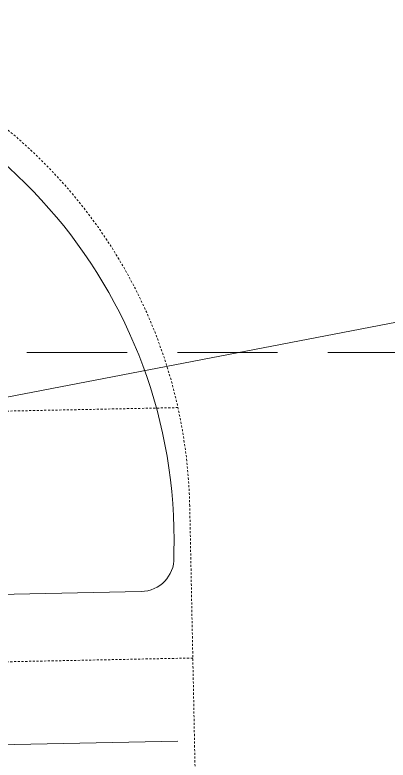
# Model space of a CAD drawing. Extents: x 2140663 to 2528301, y 336313 to 7007653.
# Drawn here: x 2528110.23 to 2528132.56, y 7007298.13 to 7007342.73 of the extents above; entities that cross this region are included whole.
import ezdxf

# ---------------------------------------------------------------- set-up
doc = ezdxf.new("R2010")
doc.units = 0
doc.header["$MEASUREMENT"] = 0
doc.linetypes.add('HIDDEN', pattern=[0.375, 0.25, -0.125])
doc.linetypes.add('xdrc002pt$0$HIDDEN2', pattern=[0.1875, 0.125, -0.0625])
for name, color, linetype in [('GRID', 254, 'HIDDEN'), ('SANDBAGS', 250, 'HIDDEN'), ('xdrc002ar$0$xdrc002ar$0$C-PKNG-FACE-N', 1, 'Continuous'), ('xdrc002ar$0$xdrc002ar$0$C-PKNG-STRP-N', 6, 'Continuous'), ('xdrc002pt$0$V-ESMT-ACCS-N', 2, 'xdrc002pt$0$HIDDEN2'), ('xdrc002pt$0$V-ESMT-WATR-N', 2, 'xdrc002pt$0$HIDDEN2')]:
    doc.layers.add(name, color=color, linetype=linetype)

msp = doc.modelspace()

# ---------------------------------------------------------------- linework, layer by layer
at = {"layer": 'GRID', "color": 253, "linetype": 'HIDDEN', "lineweight": 0, "ltscale": 24}
msp.add_line((2527228.947377252, 7007322.530797625), (2528272.331315909, 7007322.530797625), dxfattribs=at)
at = {"layer": 'SANDBAGS', "color": 7, "linetype": 'Continuous', "lineweight": 0}
msp.add_line((2527911.876143212, 7007281.632077943), (2528166.966509608, 7007330.897525273), dxfattribs=at)
at = {"layer": 'xdrc002ar$0$xdrc002ar$0$C-PKNG-FACE-N', "color": 7, "lineweight": 0}
for p, q in [((2528119.745375313, 7007310.262424235), (2528119.738964522, 7007310.578182164)), ((2528101.798686719, 7007307.897643683), (2528117.786385545, 7007308.222239773))]:
    msp.add_line(p, q, dxfattribs=at)
for centre, radius, start, end in [((2528089.687608345, 7007311.304023849), 30.06012066181445, 358.6163825511441, 84.01231600137503), ((2528117.745788192, 7007310.221826895), 1.9999992, 271.1631088099875, 1.163108489888423)]:
    msp.add_arc(centre, radius, start, end, dxfattribs=at)
at = {"layer": 'xdrc002ar$0$xdrc002ar$0$C-PKNG-STRP-N', "color": 7, "lineweight": 0}
msp.add_line((2528101.972436984, 7007298.899220156), (2528119.968621097, 7007299.264594253), dxfattribs=at)
at = {"layer": 'xdrc002pt$0$V-ESMT-ACCS-N', "color": 7, "lineweight": 0}
for p in [(2528142.323527268, 7006247.687441093), (2528120.687722486, 7007313.340234162), (2528120.687722486, 7007313.340234162)]:
    msp.add_line(p, (2528120.687722486, 7007313.340234162), dxfattribs=at)
for radius in [29.99999999983095, 29.99999999981205]:
    msp.add_arc((2528090.69390367, 7007312.731273708), radius, 1.163108680693335, 91.16310867891504, dxfattribs=at)
at = {"layer": 'xdrc002pt$0$V-ESMT-WATR-N', "color": 7, "lineweight": 0}
for p, q in [((2528119.981948359, 7007319.228229787), (2528105.571028348, 7007318.935646815)), ((2528120.872417985, 7007304.24321764), (2528105.875508576, 7007303.938737409))]:
    msp.add_line(p, q, dxfattribs=at)

doc.saveas('drawing.dxf')
